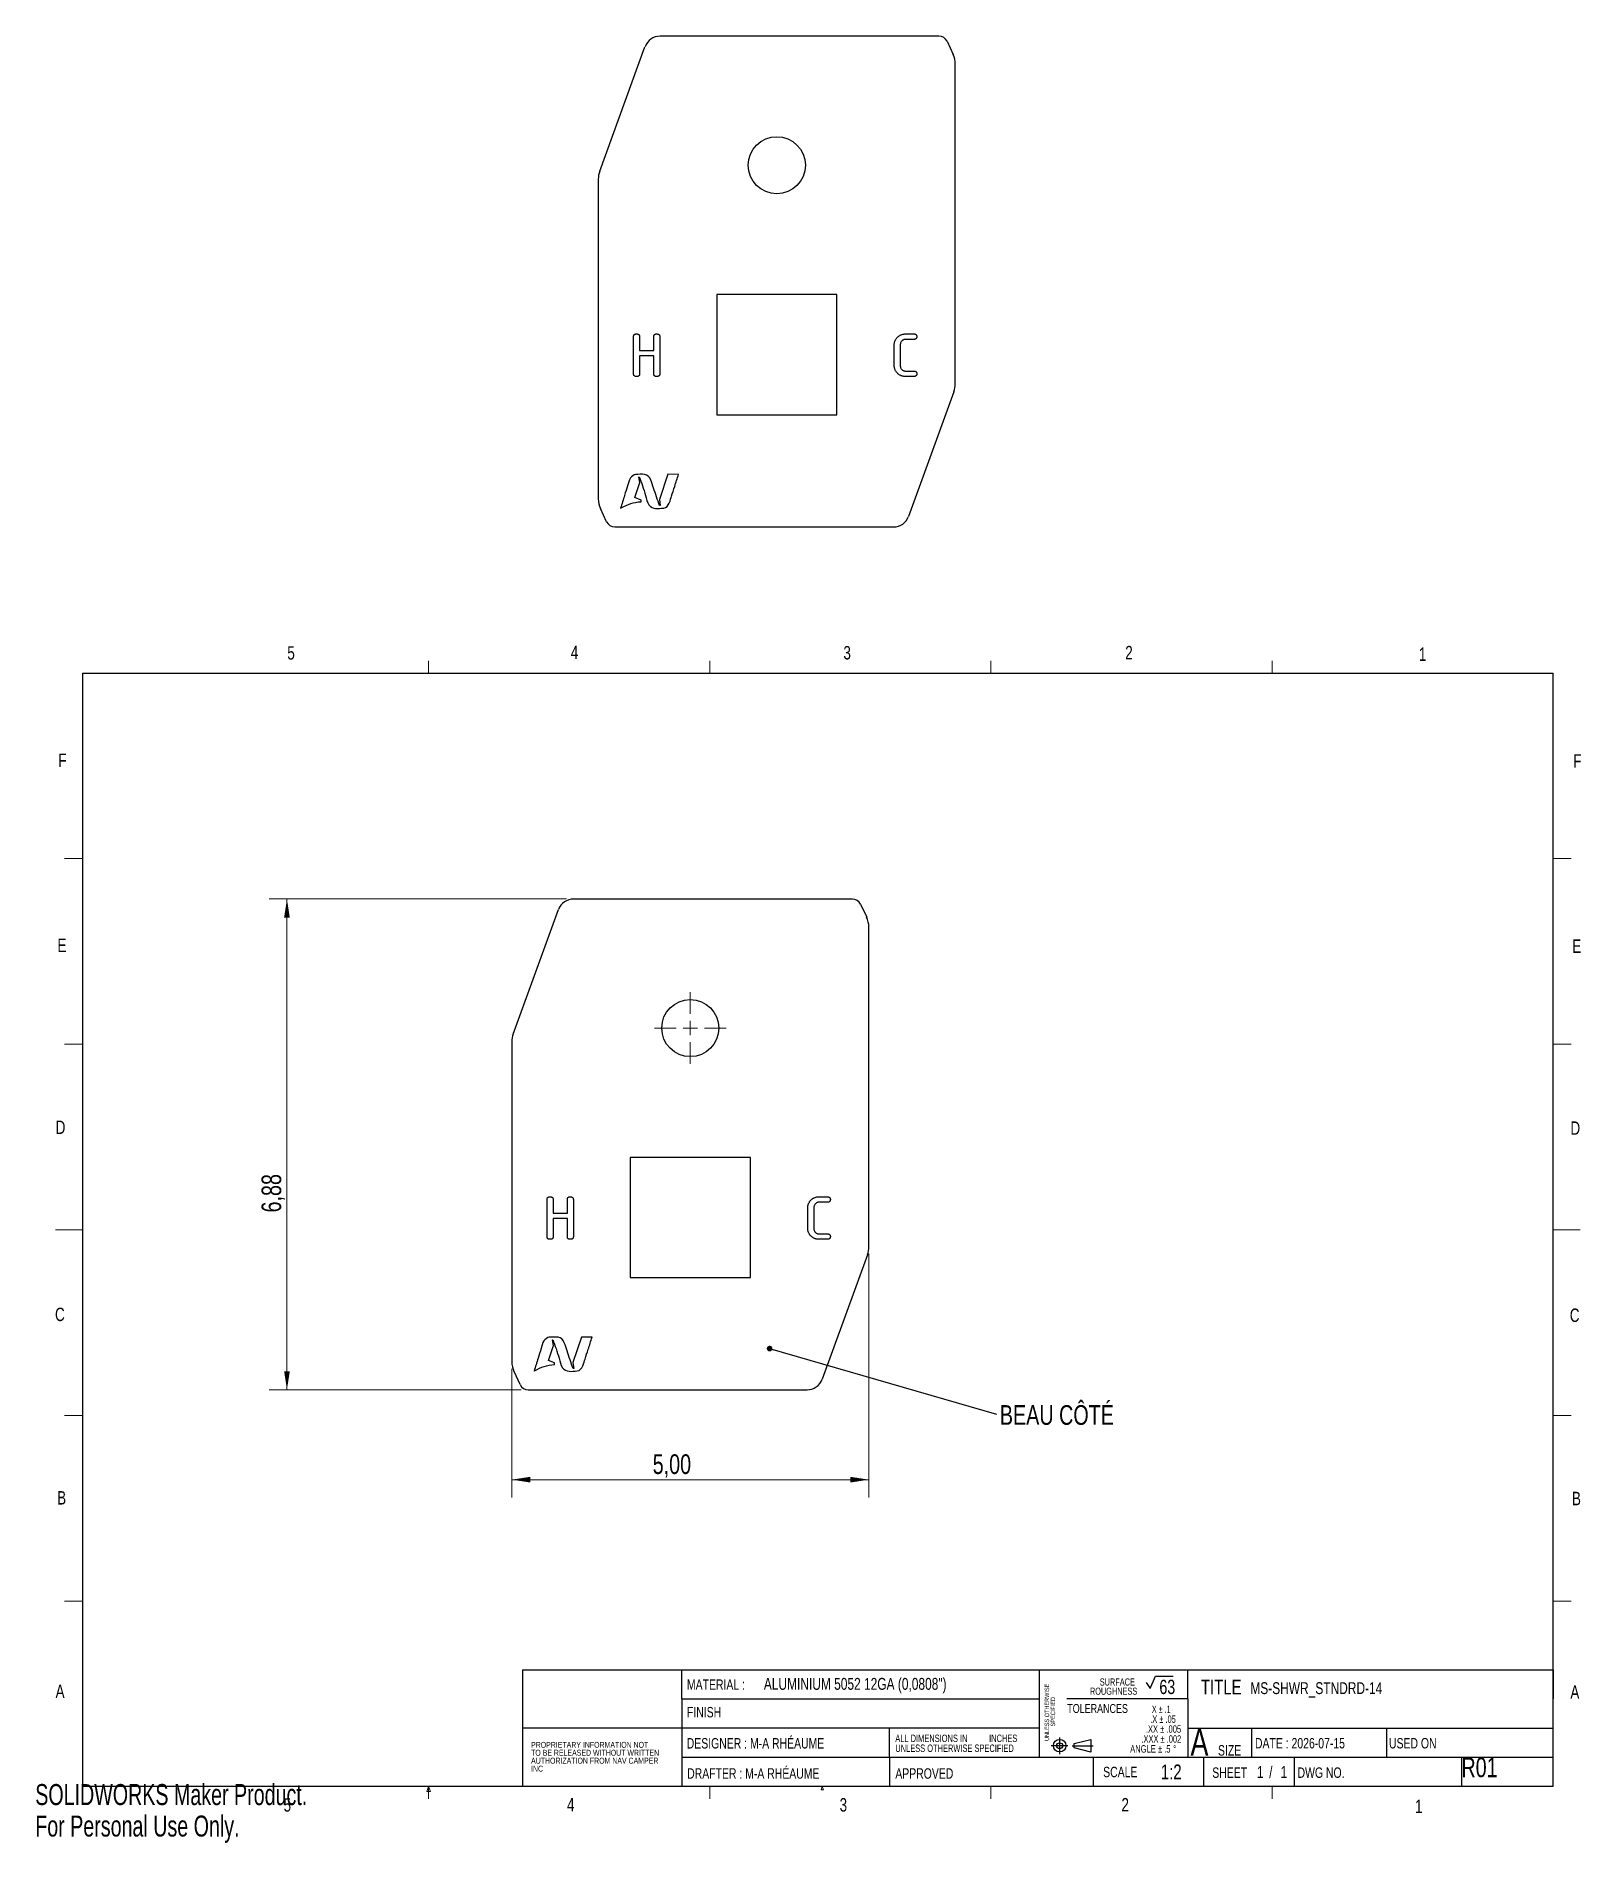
# Model space of a CAD drawing. Header units: inches. Extents: x 0 to 21.6, y 0 to 25.3.
import ezdxf

# ---------------------------------------------------------------- set-up
doc = ezdxf.new("R2010")
doc.units = ezdxf.units.IN
doc.header["$LTSCALE"] = 2
doc.header["$MEASUREMENT"] = 0
doc.linetypes.add('CENTERX2', pattern=[0.8, 0.5, -0.1, 0.1, -0.1])
doc.layers.add('FORMAT', color=7, linetype='Continuous')
doc.styles.add('SLDTEXTSTYLE0', font='TXT', dxfattribs={"width": 0.75})
doc.styles.add('SLDTEXTSTYLE1', font='TXT', dxfattribs={"width": 0.7})
doc.styles.add('SLDTEXTSTYLE2', font='TXT', dxfattribs={"width": 0.744681})
doc.styles.add('SLDTEXTSTYLE3', font='TXT', dxfattribs={"width": 0.666667})
doc.styles.add('SLDTEXTSTYLE4', font='TXT', dxfattribs={"width": 0.6875})
doc.dimstyles.new('SLDDIMSTYLE0', dxfattribs={"dimtxt": 0.275591, "dimasz": 0.26, "dimexe": 0, "dimexo": 0.0625, "dimgap": 0.068898, "dimtad": 1, "dimrnd": 1e-09, "dimzin": 12, "dimdsep": 46, "dimtxsty": 'SLDTEXTSTYLE0', "dimsah": 1, "dimcen": 0.09, "dimadec": 0, "dimazin": 3, "dimtfac": 1, "dimtofl": 0, "dimtmove": 0, "dimatfit": 3, "dimfxl": 1, "dimfrac": 2, "dimtolj": 1, "dimtzin": 12, "dimarcsym": 0})
doc.dimstyles.new('SLDDIMSTYLE1', dxfattribs={"dimtxt": 0.18, "dimasz": 0.08, "dimexe": 0, "dimexo": 0.0625, "dimgap": 0, "dimtad": 0, "dimtih": 1, "dimtoh": 1, "dimdec": 0, "dimrnd": 1e-09, "dimzin": 0, "dimdsep": 46, "dimtxsty": 'Standard', "dimblk1": 'DOT', "dimblk2": 'DOT', "dimsah": 1, "dimcen": 0.09, "dimadec": 0, "dimazin": 0, "dimtfac": 0.08, "dimtdec": 0, "dimtofl": 0, "dimtmove": 0, "dimatfit": 3, "dimldrblk": 'DOT', "dimfxl": 1, "dimfrac": 2, "dimtolj": 1, "dimtzin": 0, "dimarcsym": 0})

# ---------------------------------------------------------------- blocks, each defined once
blk = doc.blocks.new('SW_NOTE_0')
at = {"color": 0, "linetype": 'Continuous', "lineweight": 0, "attachment_point": 1, "style": 'SLDTEXTSTYLE1'}
for s, insert, char_height in [('PROPRIETARY INFORMATION NOT', (0, 0.107), 0.08333), ('AUTHORIZATION FROM NAV CAMPER', (0, -0.115), 0.08333), ('TO BE RELEASED WITHOUT WRITTEN', (0, -0.004), 0.08333), ('INC', (0, -0.226), 0.0833)]:
    blk.add_mtext(s, dxfattribs=dict(at, insert=insert, char_height=char_height))
blk = doc.blocks.new('SW_NOTE_0_1')
at = {"color": 0, "linetype": 'Continuous', "lineweight": 0, "attachment_point": 1, "style": 'SLDTEXTSTYLE0'}
for s, insert, char_height in [('ALL DIMENSIONS IN', (0, 0.134), 0.10417), ('INCHES', (1.314, 0.134), 0.1042), ('UNLESS OTHERWISE SPECIFIED', (0, -0.005), 0.10417)]:
    blk.add_mtext(s, dxfattribs=dict(at, insert=insert, char_height=char_height))
blk = doc.blocks.new('SW_NOTE_0_2')
at = {"color": 0, "linetype": 'Continuous', "lineweight": 0, "char_height": 0.0625, "attachment_point": 2, "rotation": 90, "style": 'SLDTEXTSTYLE2'}
for s, insert in [('UNLESS OTHERWISE', (-0.081, 0.464)), ('SPECIFIED', (0.003, 0.473))]:
    blk.add_mtext(s, dxfattribs=dict(at, insert=insert))
blk = doc.blocks.new('SW_NOTE_0_3')
at = {"color": 0, "linetype": 'Continuous', "lineweight": 0, "char_height": 0.1, "attachment_point": 3, "style": 'SLDTEXTSTYLE2'}
for s, insert in [('ROUGHNESS', (0.718, 0)), ('SURFACE', (0.685, 0.129))]:
    blk.add_mtext(s, dxfattribs=dict(at, insert=insert))
blk = doc.blocks.new('SW_NOTE_0_4')
at = {"color": 0, "linetype": 'Continuous', "lineweight": 0, "attachment_point": 3}
for s, insert, char_height, style in [('X ± .1', (0.348, 0.134), 0.1042, 'SLDTEXTSTYLE3'), ('.XX ± .005', (0.495, -0.143), 0.1042, 'SLDTEXTSTYLE1'), ('.X ± .05', (0.42, -0.005), 0.1042, 'SLDTEXTSTYLE4'), ('ANGLE ± .5', (0.346, -0.421), 0.1042, 'SLDTEXTSTYLE1'), ('.XXX ± .002', (0.496, -0.282), 0.10417, 'SLDTEXTSTYLE0'), ('%%d', (0.425, -0.421), 0.1042, 'SLDTEXTSTYLE0')]:
    blk.add_mtext(s, dxfattribs=dict(at, insert=insert, char_height=char_height, style=style))
blk = doc.blocks.new('Drawing View1')
at = {"color": 7, "linetype": 'Continuous', "lineweight": 25}
for p, q in [((-0.559, 2.586), (0.075, 4.329)), ((4.192, 4.477), (0.287, 4.477)), ((4.305, 4.405), (4.391, 4.221)), ((4.421, -0.395), (4.421, 4.084)), ((-0.579, 2.475), (-0.579, -2.004)), ((1.08, 0.856), (1.08, -0.827)), ((2.763, 0.856), (1.08, 0.856)), ((2.763, -0.827), (2.763, 0.856)), ((-0.084, -0.254), (-0.084, 0.269)), ((0, 0.269), (0, 0.076)), ((0.199, 0.076), (0.199, 0.269)), ((0.283, 0.269), (0.283, -0.254)), ((3.722, 0.306), (3.838, 0.306)), ((0, 0.076), (0.199, 0.076)), ((0, 0), (0, -0.254)), ((0.199, 0), (0, 0)), ((0.199, -0.254), (0.199, 0)), ((3.566, -0.138), (3.566, 0.153)), ((3.65, 0.151), (3.65, -0.136)), ((3.838, 0.229), (3.722, 0.229)), ((3.722, -0.214), (3.838, -0.214)), ((3.838, -0.29), (3.722, -0.29)), ((4.402, -0.507), (3.767, -2.25)), ((1.08, -0.827), (2.763, -0.827)), ((-0.011, -1.699), (-0.004, -1.696)), ((0.003, -1.777), (-0.011, -1.699)), ((0.396, -1.659), (0.277, -2.015)), ((0.545, -1.662), (0.396, -1.659)), ((-0.065, -1.987), (0.003, -1.777)), ((0.02, -2.021), (-0.065, -1.987)), ((0.02, -2.045), (0.02, -2.021)), ((0.277, -2.015), (0.288, -2.099)), ((-0.462, -2.325), (-0.548, -2.141)), ((-0.267, -2.136), (-0.259, -2.132)), ((0.288, -2.099), (0.279, -2.099)), ((-0.349, -2.398), (3.556, -2.398))]:
    blk.add_line(p, q, dxfattribs=at)
blk.add_circle((1.921, 2.669), 0.4, dxfattribs=at)
for centre, radius, start, end in [((0.287, 4.252), 0.225, 90, 160), ((4.192, 4.352), 0.125, 25, 90), ((4.096, 4.084), 0.325, 0, 25), ((-0.254, 2.475), 0.325, 160, 180), ((4.096, -0.395), 0.325, 340, 0), ((-0.254, -2.004), 0.325, 180, 205), ((3.556, -2.173), 0.225, 270, 340), ((-0.349, -2.273), 0.125, 205, 270)]:
    blk.add_arc(centre, radius, start, end, dxfattribs=at)
for points, knots in [([(-0.084, 0.269), (-0.084, 0.272), (-0.084, 0.277), (-0.082, 0.285), (-0.079, 0.291), (-0.075, 0.297), (-0.069, 0.301), (-0.062, 0.304), (-0.054, 0.305), (-0.049, 0.306), (-0.046, 0.306)], [0, 0, 0, 0, 0.1420535, 0.2676041, 0.3829428, 0.4920684, 0.603077, 0.7211869, 0.8520554, 1, 1, 1, 1]), ([(-0.046, 0.306), (-0.042, 0.306), (-0.036, 0.305), (-0.026, 0.304), (-0.018, 0.301), (-0.011, 0.297), (-0.006, 0.292), (-0.003, 0.285), (0, 0.278), (0, 0.272), (0, 0.269)], [0, 0, 0, 0, 0.161292, 0.303094, 0.428759, 0.542, 0.649557, 0.756979, 0.872501, 1, 1, 1, 1]), ([(0.199, 0.269), (0.199, 0.272), (0.199, 0.278), (0.201, 0.285), (0.204, 0.292), (0.208, 0.297), (0.214, 0.301), (0.22, 0.304), (0.228, 0.305), (0.234, 0.306), (0.237, 0.306)], [0, 0, 0, 0, 0.1407821, 0.2669529, 0.3810756, 0.4907403, 0.6011162, 0.7198096, 0.8513246, 1, 1, 1, 1]), ([(0.237, 0.306), (0.241, 0.306), (0.247, 0.305), (0.257, 0.304), (0.265, 0.301), (0.271, 0.297), (0.277, 0.292), (0.28, 0.285), (0.282, 0.277), (0.283, 0.272), (0.283, 0.269)], [0, 0, 0, 0, 0.160605, 0.301803, 0.426932, 0.54063, 0.647728, 0.756239, 0.871269, 1, 1, 1, 1]), ([(3.566, 0.153), (3.566, 0.158), (3.566, 0.168), (3.569, 0.183), (3.572, 0.198), (3.577, 0.212), (3.584, 0.225), (3.592, 0.238), (3.601, 0.25), (3.612, 0.261), (3.624, 0.272), (3.636, 0.281), (3.649, 0.288), (3.663, 0.295), (3.677, 0.3), (3.691, 0.303), (3.706, 0.305), (3.717, 0.306), (3.722, 0.306)], [0, 0, 0, 0, 0.064594, 0.127289, 0.188216, 0.249154, 0.309956, 0.371724, 0.434193, 0.499349, 0.564593, 0.627644, 0.689481, 0.75096, 0.811866, 0.873271, 0.935898, 1, 1, 1, 1]), ([(3.838, 0.306), (3.841, 0.306), (3.848, 0.305), (3.857, 0.304), (3.865, 0.301), (3.871, 0.296), (3.876, 0.291), (3.88, 0.284), (3.882, 0.276), (3.882, 0.271), (3.882, 0.268)], [0, 0, 0, 0, 0.155475, 0.291934, 0.41452, 0.526352, 0.634963, 0.745895, 0.865763, 1, 1, 1, 1]), ([(3.882, 0.268), (3.882, 0.265), (3.882, 0.259), (3.88, 0.251), (3.876, 0.244), (3.871, 0.239), (3.865, 0.234), (3.857, 0.231), (3.848, 0.23), (3.841, 0.229), (3.838, 0.229)], [0, 0, 0, 0, 0.134237, 0.254105, 0.365037, 0.473648, 0.58548, 0.708066, 0.844525, 1, 1, 1, 1]), ([(3.722, 0.229), (3.717, 0.229), (3.708, 0.229), (3.695, 0.224), (3.683, 0.217), (3.672, 0.208), (3.662, 0.196), (3.655, 0.182), (3.651, 0.167), (3.65, 0.156), (3.65, 0.151)], [0, 0, 0, 0, 0.114953, 0.229901, 0.347325, 0.473074, 0.601162, 0.728403, 0.859832, 1, 1, 1, 1]), ([(3.722, -0.29), (3.717, -0.29), (3.706, -0.29), (3.691, -0.288), (3.677, -0.285), (3.663, -0.28), (3.649, -0.273), (3.636, -0.266), (3.624, -0.256), (3.612, -0.246), (3.601, -0.235), (3.592, -0.223), (3.584, -0.21), (3.577, -0.197), (3.572, -0.183), (3.569, -0.168), (3.566, -0.153), (3.566, -0.143), (3.566, -0.138)], [0, 0, 0, 0, 0.064083, 0.126691, 0.18844, 0.249489, 0.310503, 0.372322, 0.43575, 0.50065, 0.565448, 0.628589, 0.68966, 0.750443, 0.811363, 0.87275, 0.935425, 1, 1, 1, 1]), ([(3.65, -0.136), (3.65, -0.141), (3.651, -0.152), (3.655, -0.167), (3.662, -0.181), (3.672, -0.193), (3.683, -0.202), (3.695, -0.209), (3.708, -0.213), (3.717, -0.214), (3.722, -0.214)], [0, 0, 0, 0, 0.141295, 0.272488, 0.400223, 0.528342, 0.654122, 0.771967, 0.885019, 1, 1, 1, 1]), ([(3.838, -0.214), (3.841, -0.214), (3.848, -0.214), (3.857, -0.216), (3.865, -0.219), (3.871, -0.223), (3.876, -0.229), (3.88, -0.236), (3.882, -0.244), (3.882, -0.249), (3.882, -0.252)], [0, 0, 0, 0, 0.155475, 0.291934, 0.41452, 0.526352, 0.634963, 0.745895, 0.865763, 1, 1, 1, 1]), ([(3.882, -0.252), (3.882, -0.255), (3.882, -0.261), (3.88, -0.269), (3.876, -0.276), (3.871, -0.281), (3.865, -0.285), (3.857, -0.288), (3.848, -0.29), (3.841, -0.29), (3.838, -0.29)], [0, 0, 0, 0, 0.134237, 0.254105, 0.365037, 0.473648, 0.58548, 0.708066, 0.844525, 1, 1, 1, 1]), ([(-0.046, -0.29), (-0.049, -0.29), (-0.054, -0.29), (-0.062, -0.289), (-0.069, -0.286), (-0.075, -0.281), (-0.079, -0.276), (-0.082, -0.27), (-0.084, -0.262), (-0.084, -0.257), (-0.084, -0.254)], [0, 0, 0, 0, 0.147945, 0.278813, 0.396923, 0.507932, 0.617057, 0.732396, 0.857946, 1, 1, 1, 1]), ([(0, -0.254), (0, -0.257), (0, -0.262), (-0.003, -0.27), (-0.006, -0.276), (-0.011, -0.282), (-0.018, -0.286), (-0.026, -0.289), (-0.036, -0.29), (-0.042, -0.29), (-0.046, -0.29)], [0, 0, 0, 0, 0.128731, 0.243761, 0.352272, 0.45937, 0.573068, 0.698197, 0.839395, 1, 1, 1, 1]), ([(0.237, -0.29), (0.234, -0.29), (0.228, -0.29), (0.22, -0.289), (0.214, -0.286), (0.208, -0.281), (0.204, -0.276), (0.201, -0.27), (0.199, -0.262), (0.199, -0.257), (0.199, -0.254)], [0, 0, 0, 0, 0.147945, 0.278813, 0.396923, 0.507932, 0.617057, 0.732396, 0.857946, 1, 1, 1, 1]), ([(0.283, -0.254), (0.283, -0.257), (0.282, -0.262), (0.28, -0.27), (0.277, -0.276), (0.271, -0.282), (0.265, -0.286), (0.257, -0.289), (0.247, -0.29), (0.241, -0.29), (0.237, -0.29)], [0, 0, 0, 0, 0.128731, 0.243761, 0.352272, 0.45937, 0.573068, 0.698197, 0.839395, 1, 1, 1, 1]), ([(0.279, -2.099), (0.25, -2.017), (0.222, -1.935), (0.195, -1.853), (0.182, -1.815), (0.17, -1.776), (0.156, -1.738), (0.119, -1.64), (0.036, -1.661), (-0.058, -1.662), (-0.074, -1.663), (-0.118, -1.694), (-0.129, -1.711), (-0.149, -1.742), (-0.159, -1.791), (-0.168, -1.82), (-0.183, -1.865), (-0.197, -1.91), (-0.211, -1.956), (-0.23, -2.016), (-0.249, -2.076), (-0.267, -2.136)], [0, 0, 0, 0, 1, 1, 1, 2, 2, 2, 3, 3, 3, 4, 4, 4, 5, 5, 5, 6, 6, 6, 7, 7, 7, 7]), ([(-0.004, -1.696), (0.01, -1.738), (0.026, -1.779), (0.04, -1.821), (0.055, -1.866), (0.069, -1.912), (0.084, -1.957), (0.098, -2.001), (0.103, -2.052), (0.131, -2.089), (0.182, -2.156), (0.258, -2.141), (0.338, -2.133), (0.411, -2.126), (0.433, -2.01), (0.447, -1.967), (0.461, -1.922), (0.476, -1.877), (0.491, -1.831), (0.509, -1.775), (0.528, -1.719), (0.545, -1.662)], [0, 0, 0, 0, 1, 1, 1, 2, 2, 2, 3, 3, 3, 4, 4, 4, 5, 5, 5, 6, 6, 6, 7, 7, 7, 7])]:
    blk.add_open_spline(points, degree=3, knots=knots, dxfattribs=at)
blk.add_open_spline([(-0.259, -2.132), (-0.159, -2.076), (-0.093, -2.051), (0.02, -2.045)], degree=3, dxfattribs=at)
blk = doc.blocks.new('_D')
at = {"color": 7, "linetype": 'Continuous', "lineweight": 0}
for p, q in [((7.44, 13.219), (3.275, 13.219)), ((3.525, 6.344), (3.525, 13.219)), ((6.804, 6.344), (3.275, 6.344))]:
    blk.add_line(p, q, dxfattribs=at)
at = {"color": 7, "linetype": 'Continuous', "lineweight": 18}
for points in [[(3.525, 13.219), (3.485, 12.959), (3.565, 12.959)], [(3.525, 6.344), (3.565, 6.604), (3.485, 6.604)]]:
    blk.add_solid(points, dxfattribs=at)
at = {"color": 7, "linetype": 'Continuous', "lineweight": 18, "insert": (3.169, 8.827), "char_height": 0.2756, "attachment_point": 1, "rotation": 90, "style": 'SLDTEXTSTYLE0'}
blk.add_mtext('6,88', dxfattribs=at)
blk = doc.blocks.new('_D_1')
at = {"color": 7, "linetype": 'Continuous', "lineweight": 0}
for p, q in [((11.674, 8.246), (11.674, 4.834)), ((6.674, 6.638), (6.674, 4.834)), ((6.674, 5.084), (11.674, 5.084))]:
    blk.add_line(p, q, dxfattribs=at)
at = {"color": 7, "linetype": 'Continuous', "lineweight": 18}
for points in [[(6.674, 5.084), (6.934, 5.044), (6.934, 5.124)], [(11.674, 5.084), (11.414, 5.124), (11.414, 5.044)]]:
    blk.add_solid(points, dxfattribs=at)
at = {"color": 7, "linetype": 'Continuous', "lineweight": 18, "insert": (8.647, 5.439), "char_height": 0.2756, "attachment_point": 1, "style": 'SLDTEXTSTYLE0'}
blk.add_mtext('5,00', dxfattribs=at)
blk = doc.blocks.new('SW_NOTE_0_5')
at = {"color": 0, "linetype": 'Continuous', "lineweight": 0, "insert": (0.045, 0.128), "char_height": 0.2756, "attachment_point": 1, "style": 'SLDTEXTSTYLE0'}
blk.add_mtext('BEAU CÔTÉ', dxfattribs=at)
blk = doc.blocks.new('_Dot')
at = {"color": 0, "linetype": 'ByBlock', "lineweight": -2}
blk.add_line((-0.5, 0), (-1, 0), dxfattribs=at)
at = {"color": 0, "linetype": 'ByBlock', "const_width": 0.5}
blk.add_lwpolyline([(-0.25, 0, 1), (0.25, 0, 1)], format="xyb", close=True, dxfattribs=at)
blk = doc.blocks.new('SW_CENTERMARKSYMBOL_0')
at = {"color": 0, "linetype": 'CENTERX2', "lineweight": 18}
for p, q in [((0, 0.2), (0, 0.5)), ((-0.2, 0), (-0.5, 0)), ((0, 0), (-0.1, 0)), ((0, 0), (0, 0.1)), ((0, 0), (0, -0.1)), ((0, 0), (0.1, 0)), ((0.2, 0), (0.5, 0)), ((0, -0.2), (0, -0.5))]:
    blk.add_line(p, q, dxfattribs=at)
blk = doc.blocks.new('Drawing View2')
at = {"color": 7, "linetype": 'Continuous', "lineweight": 25}
for p, q in [((-0.559, 2.586), (0.075, 4.329)), ((4.192, 4.477), (0.287, 4.477)), ((4.305, 4.405), (4.391, 4.221)), ((4.421, -0.395), (4.421, 4.084)), ((-0.579, 2.475), (-0.579, -2.004)), ((1.08, 0.856), (1.08, -0.827)), ((2.763, 0.856), (1.08, 0.856)), ((2.763, -0.827), (2.763, 0.856)), ((-0.084, -0.254), (-0.084, 0.269)), ((0, 0.269), (0, 0.076)), ((0.199, 0.076), (0.199, 0.269)), ((0.283, 0.269), (0.283, -0.254)), ((3.722, 0.306), (3.838, 0.306)), ((0, 0.076), (0.199, 0.076)), ((0, 0), (0, -0.254)), ((0.199, 0), (0, 0)), ((0.199, -0.254), (0.199, 0)), ((3.566, -0.138), (3.566, 0.153)), ((3.65, 0.151), (3.65, -0.136)), ((3.838, 0.229), (3.722, 0.229)), ((3.722, -0.214), (3.838, -0.214)), ((3.838, -0.29), (3.722, -0.29)), ((4.402, -0.507), (3.767, -2.25)), ((1.08, -0.827), (2.763, -0.827)), ((-0.011, -1.699), (-0.004, -1.696)), ((0.003, -1.777), (-0.011, -1.699)), ((0.396, -1.659), (0.277, -2.015)), ((0.545, -1.662), (0.396, -1.659)), ((-0.065, -1.987), (0.003, -1.777)), ((0.02, -2.021), (-0.065, -1.987)), ((0.02, -2.045), (0.02, -2.021)), ((0.277, -2.015), (0.288, -2.099)), ((-0.462, -2.325), (-0.548, -2.141)), ((-0.267, -2.136), (-0.259, -2.132)), ((0.288, -2.099), (0.279, -2.099)), ((-0.349, -2.398), (3.556, -2.398))]:
    blk.add_line(p, q, dxfattribs=at)
blk.add_circle((1.921, 2.669), 0.4, dxfattribs=at)
for centre, radius, start, end in [((0.287, 4.252), 0.225, 90, 160), ((4.192, 4.352), 0.125, 25, 90), ((4.096, 4.084), 0.325, 0, 25), ((-0.254, 2.475), 0.325, 160, 180), ((4.096, -0.395), 0.325, 340, 0), ((-0.254, -2.004), 0.325, 180, 205), ((3.556, -2.173), 0.225, 270, 340), ((-0.349, -2.273), 0.125, 205, 270)]:
    blk.add_arc(centre, radius, start, end, dxfattribs=at)
for points, knots in [([(-0.084, 0.269), (-0.084, 0.272), (-0.084, 0.277), (-0.082, 0.285), (-0.079, 0.291), (-0.075, 0.297), (-0.069, 0.301), (-0.062, 0.304), (-0.054, 0.305), (-0.049, 0.306), (-0.046, 0.306)], [0, 0, 0, 0, 0.1420535, 0.2676041, 0.3829428, 0.4920684, 0.603077, 0.7211869, 0.8520554, 1, 1, 1, 1]), ([(-0.046, 0.306), (-0.042, 0.306), (-0.036, 0.305), (-0.026, 0.304), (-0.018, 0.301), (-0.011, 0.297), (-0.006, 0.292), (-0.003, 0.285), (0, 0.278), (0, 0.272), (0, 0.269)], [0, 0, 0, 0, 0.161292, 0.303094, 0.428759, 0.542, 0.649557, 0.756979, 0.872501, 1, 1, 1, 1]), ([(0.199, 0.269), (0.199, 0.272), (0.199, 0.278), (0.201, 0.285), (0.204, 0.292), (0.208, 0.297), (0.214, 0.301), (0.22, 0.304), (0.228, 0.305), (0.234, 0.306), (0.237, 0.306)], [0, 0, 0, 0, 0.1407821, 0.2669529, 0.3810756, 0.4907403, 0.6011162, 0.7198096, 0.8513246, 1, 1, 1, 1]), ([(0.237, 0.306), (0.241, 0.306), (0.247, 0.305), (0.257, 0.304), (0.265, 0.301), (0.271, 0.297), (0.277, 0.292), (0.28, 0.285), (0.282, 0.277), (0.283, 0.272), (0.283, 0.269)], [0, 0, 0, 0, 0.160605, 0.301803, 0.426932, 0.54063, 0.647728, 0.756239, 0.871269, 1, 1, 1, 1]), ([(3.566, 0.153), (3.566, 0.158), (3.566, 0.168), (3.569, 0.183), (3.572, 0.198), (3.577, 0.212), (3.584, 0.225), (3.592, 0.238), (3.601, 0.25), (3.612, 0.261), (3.624, 0.272), (3.636, 0.281), (3.649, 0.288), (3.663, 0.295), (3.677, 0.3), (3.691, 0.303), (3.706, 0.305), (3.717, 0.306), (3.722, 0.306)], [0, 0, 0, 0, 0.064594, 0.127289, 0.188216, 0.249154, 0.309956, 0.371724, 0.434193, 0.499349, 0.564593, 0.627644, 0.689481, 0.75096, 0.811866, 0.873271, 0.935898, 1, 1, 1, 1]), ([(3.838, 0.306), (3.841, 0.306), (3.848, 0.305), (3.857, 0.304), (3.865, 0.301), (3.871, 0.296), (3.876, 0.291), (3.88, 0.284), (3.882, 0.276), (3.882, 0.271), (3.882, 0.268)], [0, 0, 0, 0, 0.155475, 0.291934, 0.41452, 0.526352, 0.634963, 0.745895, 0.865763, 1, 1, 1, 1]), ([(3.882, 0.268), (3.882, 0.265), (3.882, 0.259), (3.88, 0.251), (3.876, 0.244), (3.871, 0.239), (3.865, 0.234), (3.857, 0.231), (3.848, 0.23), (3.841, 0.229), (3.838, 0.229)], [0, 0, 0, 0, 0.134237, 0.254105, 0.365037, 0.473648, 0.58548, 0.708066, 0.844525, 1, 1, 1, 1]), ([(3.722, 0.229), (3.717, 0.229), (3.708, 0.229), (3.695, 0.224), (3.683, 0.217), (3.672, 0.208), (3.662, 0.196), (3.655, 0.182), (3.651, 0.167), (3.65, 0.156), (3.65, 0.151)], [0, 0, 0, 0, 0.114953, 0.229901, 0.347325, 0.473074, 0.601162, 0.728403, 0.859832, 1, 1, 1, 1]), ([(3.722, -0.29), (3.717, -0.29), (3.706, -0.29), (3.691, -0.288), (3.677, -0.285), (3.663, -0.28), (3.649, -0.273), (3.636, -0.266), (3.624, -0.256), (3.612, -0.246), (3.601, -0.235), (3.592, -0.223), (3.584, -0.21), (3.577, -0.197), (3.572, -0.183), (3.569, -0.168), (3.566, -0.153), (3.566, -0.143), (3.566, -0.138)], [0, 0, 0, 0, 0.064083, 0.126691, 0.18844, 0.249489, 0.310503, 0.372322, 0.43575, 0.50065, 0.565448, 0.628589, 0.68966, 0.750443, 0.811363, 0.87275, 0.935425, 1, 1, 1, 1]), ([(3.65, -0.136), (3.65, -0.141), (3.651, -0.152), (3.655, -0.167), (3.662, -0.181), (3.672, -0.193), (3.683, -0.202), (3.695, -0.209), (3.708, -0.213), (3.717, -0.214), (3.722, -0.214)], [0, 0, 0, 0, 0.141295, 0.272488, 0.400223, 0.528342, 0.654122, 0.771967, 0.885019, 1, 1, 1, 1]), ([(3.838, -0.214), (3.841, -0.214), (3.848, -0.214), (3.857, -0.216), (3.865, -0.219), (3.871, -0.223), (3.876, -0.229), (3.88, -0.236), (3.882, -0.244), (3.882, -0.249), (3.882, -0.252)], [0, 0, 0, 0, 0.155475, 0.291934, 0.41452, 0.526352, 0.634963, 0.745895, 0.865763, 1, 1, 1, 1]), ([(3.882, -0.252), (3.882, -0.255), (3.882, -0.261), (3.88, -0.269), (3.876, -0.276), (3.871, -0.281), (3.865, -0.285), (3.857, -0.288), (3.848, -0.29), (3.841, -0.29), (3.838, -0.29)], [0, 0, 0, 0, 0.134237, 0.254105, 0.365037, 0.473648, 0.58548, 0.708066, 0.844525, 1, 1, 1, 1]), ([(-0.046, -0.29), (-0.049, -0.29), (-0.054, -0.29), (-0.062, -0.289), (-0.069, -0.286), (-0.075, -0.281), (-0.079, -0.276), (-0.082, -0.27), (-0.084, -0.262), (-0.084, -0.257), (-0.084, -0.254)], [0, 0, 0, 0, 0.147945, 0.278813, 0.396923, 0.507932, 0.617057, 0.732396, 0.857946, 1, 1, 1, 1]), ([(0, -0.254), (0, -0.257), (0, -0.262), (-0.003, -0.27), (-0.006, -0.276), (-0.011, -0.282), (-0.018, -0.286), (-0.026, -0.289), (-0.036, -0.29), (-0.042, -0.29), (-0.046, -0.29)], [0, 0, 0, 0, 0.128731, 0.243761, 0.352272, 0.45937, 0.573068, 0.698197, 0.839395, 1, 1, 1, 1]), ([(0.237, -0.29), (0.234, -0.29), (0.228, -0.29), (0.22, -0.289), (0.214, -0.286), (0.208, -0.281), (0.204, -0.276), (0.201, -0.27), (0.199, -0.262), (0.199, -0.257), (0.199, -0.254)], [0, 0, 0, 0, 0.147945, 0.278813, 0.396923, 0.507932, 0.617057, 0.732396, 0.857946, 1, 1, 1, 1]), ([(0.283, -0.254), (0.283, -0.257), (0.282, -0.262), (0.28, -0.27), (0.277, -0.276), (0.271, -0.282), (0.265, -0.286), (0.257, -0.289), (0.247, -0.29), (0.241, -0.29), (0.237, -0.29)], [0, 0, 0, 0, 0.128731, 0.243761, 0.352272, 0.45937, 0.573068, 0.698197, 0.839395, 1, 1, 1, 1]), ([(0.279, -2.099), (0.25, -2.017), (0.222, -1.935), (0.195, -1.853), (0.182, -1.815), (0.17, -1.776), (0.156, -1.738), (0.119, -1.64), (0.036, -1.661), (-0.058, -1.662), (-0.074, -1.663), (-0.118, -1.694), (-0.129, -1.711), (-0.149, -1.742), (-0.159, -1.791), (-0.168, -1.82), (-0.183, -1.865), (-0.197, -1.91), (-0.211, -1.956), (-0.23, -2.016), (-0.249, -2.076), (-0.267, -2.136)], [0, 0, 0, 0, 1, 1, 1, 2, 2, 2, 3, 3, 3, 4, 4, 4, 5, 5, 5, 6, 6, 6, 7, 7, 7, 7]), ([(-0.004, -1.696), (0.01, -1.738), (0.026, -1.779), (0.04, -1.821), (0.055, -1.866), (0.069, -1.912), (0.084, -1.957), (0.098, -2.001), (0.103, -2.052), (0.131, -2.089), (0.182, -2.156), (0.258, -2.141), (0.338, -2.133), (0.411, -2.126), (0.433, -2.01), (0.447, -1.967), (0.461, -1.922), (0.476, -1.877), (0.491, -1.831), (0.509, -1.775), (0.528, -1.719), (0.545, -1.662)], [0, 0, 0, 0, 1, 1, 1, 2, 2, 2, 3, 3, 3, 4, 4, 4, 5, 5, 5, 6, 6, 6, 7, 7, 7, 7])]:
    blk.add_open_spline(points, degree=3, knots=knots, dxfattribs=at)
blk.add_open_spline([(-0.259, -2.132), (-0.159, -2.076), (-0.093, -2.051), (0.02, -2.045)], degree=3, dxfattribs=at)

msp = doc.modelspace()

# ---------------------------------------------------------------- linework, layer by layer
at = {"color": 7, "linetype": 'Continuous', "lineweight": 18}
for p, q in [((5.509, 16.384), (5.509, 16.554)), ((9.447, 16.384), (9.447, 16.554)), ((13.384, 16.384), (13.384, 16.554)), ((17.322, 16.384), (17.322, 16.554)), ((0.66, 13.784), (0.41, 13.784)), ((21.26, 13.784), (21.51, 13.784)), ((0.66, 11.184), (0.41, 11.184)), ((21.26, 11.184), (21.51, 11.184)), ((0.66, 8.584), (0.285, 8.584)), ((21.26, 8.584), (21.635, 8.584)), ((0.66, 5.984), (0.41, 5.984)), ((21.26, 5.984), (21.51, 5.984)), ((0.66, 3.384), (0.41, 3.384)), ((21.26, 3.384), (21.51, 3.384)), ((5.483, 0.715), (5.509, 0.784)), ((5.509, 0.784), (5.509, 0.615)), ((5.509, 0.784), (5.534, 0.715)), ((21.26, 0.784), (6.825, 0.784)), ((9.447, 0.784), (9.447, 0.615)), ((11.005, 0.739), (11.022, 0.784)), ((11.022, 0.784), (11.038, 0.739)), ((13.384, 0.784), (13.384, 0.615)), ((17.322, 0.784), (17.322, 0.615)), ((5.534, 0.715), (5.483, 0.715)), ((11.038, 0.739), (11.005, 0.739))]:
    msp.add_line(p, q, dxfattribs=at)
at = {"color": 7, "linetype": 'Continuous', "lineweight": 25}
for p, q in [((6.825, 2.422), (21.26, 2.422)), ((6.825, 2.422), (6.825, 0.784)), ((9.057, 2.012), (9.057, 2.422)), ((14.064, 2.012), (14.064, 2.422)), ((15.615, 2.158), (15.69, 2.333)), ((15.69, 2.333), (15.937, 2.333)), ((16.141, 2.012), (16.141, 2.422)), ((21.26, 2.422), (21.26, 2.012)), ((15.556, 2.245), (15.615, 2.158)), ((9.057, 2.012), (9.057, 0.784)), ((9.057, 2.012), (14.064, 2.012)), ((14.064, 1.194), (14.064, 2.012)), ((16.141, 2.012), (14.445, 2.012)), ((16.141, 2.012), (16.141, 1.603)), ((21.26, 0.784), (21.26, 2.012)), ((14.064, 1.603), (6.825, 1.603)), ((11.962, 1.194), (11.962, 1.603)), ((16.141, 1.603), (21.26, 1.603)), ((16.141, 1.603), (16.141, 1.194)), ((17.032, 1.603), (17.032, 1.194)), ((18.93, 1.194), (18.93, 1.603)), ((14.463, 1.357), (14.229, 1.357)), ((14.346, 1.474), (14.346, 1.24)), ((14.522, 1.357), (14.814, 1.357)), ((14.551, 1.386), (14.785, 1.444)), ((14.551, 1.327), (14.551, 1.386)), ((14.785, 1.269), (14.551, 1.327)), ((14.785, 1.444), (14.785, 1.269)), ((21.26, 1.194), (9.057, 1.194)), ((11.962, 1.194), (11.962, 0.784)), ((14.814, 1.194), (14.814, 0.784)), ((16.365, 0.784), (16.365, 1.194)), ((17.633, 1.194), (17.633, 0.784)), ((19.973, 1.194), (19.973, 0.784)), ((16.88, 0.784), (16.808, 0.784))]:
    msp.add_line(p, q, dxfattribs=at)
for radius in [0.0878, 0.0878, 0.0414]:
    msp.add_circle((14.346, 1.357), radius, dxfattribs=at)
at = {"layer": 'FORMAT'}
for p, q in [((0.66, 16.384), (21.26, 16.384)), ((0.66, 16.384), (0.66, 0.784)), ((21.26, 0.784), (21.26, 16.384)), ((21.26, 0.784), (0.66, 0.784))]:
    msp.add_line(p, q, dxfattribs=at)

# ---------------------------------------------------------------- block references
at = {"color": 7, "linetype": 'Continuous', "lineweight": 25}
for name, p in [('Drawing View2', (8.464, 20.828)), ('Drawing View1', (7.253, 8.741))]:
    msp.add_blockref(name, p, dxfattribs=at)
at = {"color": 7, "linetype": 'CENTERX2', "lineweight": 18}
msp.add_blockref('SW_CENTERMARKSYMBOL_0', (9.174, 11.411), dxfattribs=at)
at = {"color": 7, "linetype": 'Continuous', "lineweight": 0}
for name, p in [('SW_NOTE_0_5', (13.464, 6)), ('SW_NOTE_0_3', (14.715, 2.171)), ('SW_NOTE_0_2', (14.218, 1.361)), ('SW_NOTE_0_4', (15.553, 1.786)), ('SW_NOTE_0', (6.944, 1.304)), ('SW_NOTE_0_1', (12.045, 1.379))]:
    msp.add_blockref(name, p, dxfattribs=at)

# ---------------------------------------------------------------- texts
for s, insert, char_height, attachment_point, style in [('5', (3.53, 16.76), 0.188, 1, 'SLDTEXTSTYLE0'), ('4', (7.5, 16.767), 0.188, 1, 'SLDTEXTSTYLE0'), ('3', (11.318, 16.762), 0.188, 1, 'SLDTEXTSTYLE0'), ('2', (15.265, 16.764), 0.188, 1, 'SLDTEXTSTYLE0'), ('1', (19.377, 16.742), 0.188, 1, 'SLDTEXTSTYLE0'), ('F', (0.324, 15.256), 0.188, 1, 'SLDTEXTSTYLE0'), ('F', (21.538, 15.246), 0.188, 1, 'SLDTEXTSTYLE0'), ('E', (0.311, 12.663), 0.188, 1, 'SLDTEXTSTYLE0'), ('E', (21.526, 12.652), 0.188, 1, 'SLDTEXTSTYLE0'), ('D', (0.286, 10.114), 0.188, 1, 'SLDTEXTSTYLE0'), ('D', (21.5, 10.103), 0.188, 1, 'SLDTEXTSTYLE0'), ('C', (0.277, 7.493), 0.188, 1, 'SLDTEXTSTYLE0'), ('C', (21.491, 7.482), 0.188, 1, 'SLDTEXTSTYLE0'), ('B', (0.307, 4.924), 0.188, 1, 'SLDTEXTSTYLE0'), ('B', (21.521, 4.914), 0.188, 1, 'SLDTEXTSTYLE0'), ('MATERIAL :', (9.127, 2.286), 0.1458, 1, 'SLDTEXTSTYLE0'), ('ALUMINIUM 5052 12GA (0,0808")', (10.204, 2.307), 0.16667, 1, 'SLDTEXTSTYLE0'), ('63', (15.854, 2.281), 0.2, 2, 'SLDTEXTSTYLE2'), ('TITLE', (16.325, 2.283), 0.2083, 1, 'SLDTEXTSTYLE0'), ('A', (0.285, 2.214), 0.188, 1, 'SLDTEXTSTYLE0'), ('A', (21.499, 2.203), 0.188, 1, 'SLDTEXTSTYLE0'), ('FINISH', (9.127, 1.9), 0.1458, 1, 'SLDTEXTSTYLE0'), ('TOLERANCES', (14.453, 1.941), 0.125, 1, 'SLDTEXTSTYLE0'), ('DESIGNER : M-A RHÉAUME', (9.124, 1.464), 0.14583, 1, 'SLDTEXTSTYLE0'), ('SIZE', (16.564, 1.365), 0.1458, 1, 'SLDTEXTSTYLE0'), ('DATE : 2026-07-15', (17.082, 1.465), 0.14583, 1, 'SLDTEXTSTYLE0'), ('USED ON', (18.959, 1.465), 0.1458, 1, 'SLDTEXTSTYLE0'), ('DRAFTER : M-A RHÉAUME', (9.13, 1.041), 0.14583, 1, 'SLDTEXTSTYLE0'), ('APPROVED', (12.045, 1.041), 0.1458, 1, 'SLDTEXTSTYLE0'), ('SCALE', (14.956, 1.062), 0.1458, 1, 'SLDTEXTSTYLE0'), ('SHEET', (16.484, 1.053), 0.1458, 1, 'SLDTEXTSTYLE0'), ('DWG NO.', (17.678, 1.053), 0.1458, 1, 'SLDTEXTSTYLE0'), ('R01', (19.973, 1.192), 0.2756, 1, 'SLDTEXTSTYLE0'), ('5', (3.478, 0.621), 0.188, 1, 'SLDTEXTSTYLE0'), ('4', (7.448, 0.627), 0.188, 1, 'SLDTEXTSTYLE0'), ('3', (11.265, 0.623), 0.188, 1, 'SLDTEXTSTYLE0'), ('2', (15.212, 0.625), 0.188, 1, 'SLDTEXTSTYLE0'), ('1', (19.324, 0.603), 0.188, 1, 'SLDTEXTSTYLE0')]:
    msp.add_mtext(s, dxfattribs=dict(at, insert=insert, char_height=char_height, attachment_point=attachment_point, style=style))
at = {"color": 7, "linetype": 'Continuous', "char_height": 0.2941, "attachment_point": 1, "style": 'SLDTEXTSTYLE1'}
for s, insert in [('SOLIDWORKS Maker Product.', (0, 0.82)), ('For Personal Use Only.', (0, 0.379))]:
    msp.add_mtext(s, dxfattribs=dict(at, insert=insert))
at = {"layer": 'FORMAT', "attachment_point": 1, "style": 'SLDTEXTSTYLE0'}
for s, insert, char_height in [('MS-SHWR_STNDRD-14', (17.017, 2.247), 0.16667), ('A', (16.179, 1.593), 0.375), ('1:2', (15.764, 1.094), 0.2083), ('1', (17.109, 1.071), 0.167), ('/', (17.281, 1.071), 0.167), ('1', (17.44, 1.071), 0.167)]:
    msp.add_mtext(s, dxfattribs=dict(at, insert=insert, char_height=char_height))

# ---------------------------------------------------------------- dimensions: what is measured, and where the dimension line sits
at = {"color": 7, "linetype": 'Continuous', "lineweight": 18}
dim = msp.add_linear_dim(base=(3.524568578, 13.218780788), p1=(6.903808659, 6.343780788), p2=(7.539575913, 13.218780788), angle=90, dimstyle='SLDDIMSTYLE0', dxfattribs=at)
dim.commit()
dim.dimension.update_dxf_attribs({"geometry": '_D', "text_midpoint": (3.524568578, 9.183349754), "dimtype": 160})
dim = msp.add_linear_dim(base=(11.674, 5.084), p1=(6.674, 6.738), p2=(11.674, 8.346), dimstyle='SLDDIMSTYLE0', dxfattribs=at)
dim.commit()
dim.dimension.update_dxf_attribs({"geometry": '_D_1', "text_midpoint": (9.003, 5.084), "dimtype": 160})

# ---------------------------------------------------------------- leaders
at = {"color": 7, "linetype": 'Continuous', "lineweight": 0}
msp.add_leader([(10.285, 6.92), (13.464, 6)], dimstyle='SLDDIMSTYLE1', dxfattribs=at)

doc.saveas('drawing.dxf')
